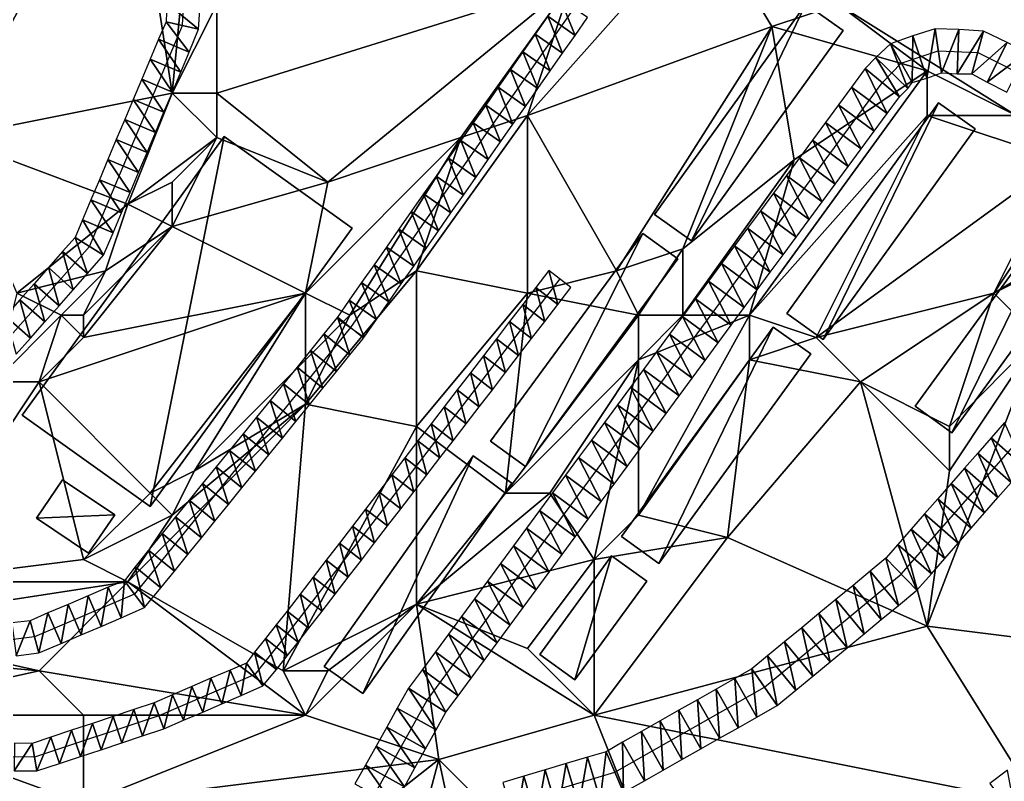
# Model space of a CAD drawing. Header units: metres. Extents: x -1103 to 901, y -902 to 905.
# Drawn here: x 618.3 to 706.9, y -54 to 14.6 of the extents above; entities that cross this region are included whole.
import ezdxf

# ---------------------------------------------------------------- set-up
doc = ezdxf.new("R2010")
doc.units = ezdxf.units.M
for name, color, linetype in [('OSM_BUILDING_FOOTPRINTS', 7, 'CONTINUOUS'), ('OSM_BUILDING_ROOFS', 1, 'CONTINUOUS'), ('OSM_BUILDING_WALLS', 8, 'CONTINUOUS'), ('OSM_PATH_AXES', 30, 'CONTINUOUS'), ('OSM_PATH_SURFACE', 30, 'CONTINUOUS'), ('OSM_ROAD_AXES', 2, 'CONTINUOUS'), ('OSM_ROAD_SURFACE', 9, 'CONTINUOUS'), ('OSM_TERRAIN', 3, 'CONTINUOUS'), ('OSM_WATER_SURFACE', 5, 'CONTINUOUS')]:
    doc.layers.add(name, color=color, linetype=linetype)

msp = doc.modelspace()

# ---------------------------------------------------------------- linework, layer by layer
at = {"layer": 'OSM_BUILDING_FOOTPRINTS'}
for points in [[(675.426, -2.924, 4.463), (689.067, 16.009, 4.463), (692.416, 13.631, 4.463), (678.776, -5.302, 4.463), (675.426, -2.924, 4.463)], [(687.353, -11.838, 3.961), (701.027, 7.14, 3.961), (704.31, 4.795, 3.961), (690.636, -14.171, 3.961), (687.353, -11.838, 3.961)], [(648.201, -4.14, 5.916), (630.017, -29.222, 5.916), (618.489, -20.982, 5.916), (636.661, 4.11, 5.916), (648.201, -4.14, 5.916)], [(698.904, -20.187, 3.474), (712.7, -1.254, 3.474), (716.016, -3.643, 3.474), (702.22, -22.576, 3.474), (698.904, -20.187, 3.474)], [(660.658, -23.328, 4.16), (674.376, -4.638, 4.16), (677.527, -6.916, 4.16), (663.82, -25.617, 4.16), (660.658, -23.328, 4.16)], [(672.453, -31.92, 3.334), (686.137, -13.054, 3.334), (689.509, -15.465, 3.334), (675.835, -34.342, 3.334), (672.453, -31.92, 3.334)], [(645.691, -43.61, 4.327), (659.111, -24.666, 4.327), (662.593, -27.11, 4.327), (649.173, -46.043, 4.327), (645.691, -43.61, 4.327)], [(622.125, -26.811, 5.786), (626.812, -29.962, 5.786), (624.468, -33.402, 5.786), (619.782, -30.25, 5.786), (622.125, -26.811, 5.786)], [(665.102, -42.548, 3.664), (671.568, -33.668, 3.664), (674.741, -35.946, 3.664), (668.274, -44.826, 3.664), (665.102, -42.548, 3.664)]]:
    msp.add_polyline3d(points, close=True, dxfattribs=at)
at = {"layer": 'OSM_BUILDING_ROOFS'}
for points in [[(689.067, 16.009, 14.463), (675.426, -2.924, 14.463), (678.776, -5.302, 14.463)], [(689.067, 16.009, 14.463), (678.776, -5.302, 14.463), (692.416, 13.631, 14.463)], [(701.027, 7.14, 13.961), (687.353, -11.838, 13.961), (690.636, -14.171, 13.961)], [(701.027, 7.14, 13.961), (690.636, -14.171, 13.961), (704.31, 4.795, 13.961)], [(630.017, -29.222, 15.916), (636.661, 4.11, 15.916), (618.489, -20.982, 15.916)], [(630.017, -29.222, 15.916), (648.201, -4.14, 15.916), (636.661, 4.11, 15.916)], [(712.7, -1.254, 13.474), (698.904, -20.187, 13.474), (702.22, -22.576, 13.474)], [(712.7, -1.254, 13.474), (702.22, -22.576, 13.474), (716.016, -3.643, 13.474)], [(674.376, -4.638, 14.16), (660.658, -23.328, 14.16), (663.82, -25.617, 14.16)], [(674.376, -4.638, 14.16), (663.82, -25.617, 14.16), (677.527, -6.916, 14.16)], [(686.137, -13.054, 13.334), (672.453, -31.92, 13.334), (675.835, -34.342, 13.334)], [(686.137, -13.054, 13.334), (675.835, -34.342, 13.334), (689.509, -15.465, 13.334)], [(659.111, -24.666, 14.327), (645.691, -43.61, 14.327), (649.173, -46.043, 14.327)], [(659.111, -24.666, 14.327), (649.173, -46.043, 14.327), (662.593, -27.11, 14.327)], [(626.812, -29.962, 15.786), (622.125, -26.811, 15.786), (619.782, -30.25, 15.786)], [(626.812, -29.962, 15.786), (619.782, -30.25, 15.786), (624.468, -33.402, 15.786)], [(671.568, -33.668, 13.664), (665.102, -42.548, 13.664), (668.274, -44.826, 13.664)], [(671.568, -33.668, 13.664), (668.274, -44.826, 13.664), (674.741, -35.946, 13.664)]]:
    msp.add_3dface(points, dxfattribs=at)
at = {"layer": 'OSM_BUILDING_WALLS'}
for points in [[(689.067, 16.009, 4.463), (675.426, -2.924, 4.463), (675.426, -2.924, 14.463)], [(689.067, 16.009, 4.463), (675.426, -2.924, 14.463), (689.067, 16.009, 14.463)], [(692.416, 13.631, 4.463), (689.067, 16.009, 4.463), (689.067, 16.009, 14.463)], [(692.416, 13.631, 4.463), (689.067, 16.009, 14.463), (692.416, 13.631, 14.463)], [(678.776, -5.302, 4.463), (692.416, 13.631, 4.463), (692.416, 13.631, 14.463)], [(678.776, -5.302, 4.463), (692.416, 13.631, 14.463), (678.776, -5.302, 14.463)], [(701.027, 7.14, 3.961), (687.353, -11.838, 3.961), (687.353, -11.838, 13.961)], [(701.027, 7.14, 3.961), (687.353, -11.838, 13.961), (701.027, 7.14, 13.961)], [(704.31, 4.795, 3.961), (701.027, 7.14, 3.961), (701.027, 7.14, 13.961)], [(704.31, 4.795, 3.961), (701.027, 7.14, 13.961), (704.31, 4.795, 13.961)], [(690.636, -14.171, 3.961), (704.31, 4.795, 3.961), (704.31, 4.795, 13.961)], [(690.636, -14.171, 3.961), (704.31, 4.795, 13.961), (690.636, -14.171, 13.961)], [(636.661, 4.11, 5.916), (618.489, -20.982, 5.916), (618.489, -20.982, 15.916)], [(636.661, 4.11, 5.916), (618.489, -20.982, 15.916), (636.661, 4.11, 15.916)], [(648.201, -4.14, 5.916), (636.661, 4.11, 5.916), (636.661, 4.11, 15.916)], [(648.201, -4.14, 5.916), (636.661, 4.11, 15.916), (648.201, -4.14, 15.916)], [(712.7, -1.254, 3.474), (698.904, -20.187, 3.474), (698.904, -20.187, 13.474)], [(712.7, -1.254, 3.474), (698.904, -20.187, 13.474), (712.7, -1.254, 13.474)], [(675.426, -2.924, 4.463), (678.776, -5.302, 4.463), (678.776, -5.302, 14.463)], [(675.426, -2.924, 4.463), (678.776, -5.302, 14.463), (675.426, -2.924, 14.463)], [(630.017, -29.222, 5.916), (648.201, -4.14, 5.916), (648.201, -4.14, 15.916)], [(630.017, -29.222, 5.916), (648.201, -4.14, 15.916), (630.017, -29.222, 15.916)], [(702.22, -22.576, 3.474), (716.016, -3.643, 3.474), (716.016, -3.643, 13.474)], [(702.22, -22.576, 3.474), (716.016, -3.643, 13.474), (702.22, -22.576, 13.474)], [(674.376, -4.638, 4.16), (660.658, -23.328, 4.16), (660.658, -23.328, 14.16)], [(674.376, -4.638, 4.16), (660.658, -23.328, 14.16), (674.376, -4.638, 14.16)], [(677.527, -6.916, 4.16), (674.376, -4.638, 4.16), (674.376, -4.638, 14.16)], [(677.527, -6.916, 4.16), (674.376, -4.638, 14.16), (677.527, -6.916, 14.16)], [(663.82, -25.617, 4.16), (677.527, -6.916, 4.16), (677.527, -6.916, 14.16)], [(663.82, -25.617, 4.16), (677.527, -6.916, 14.16), (663.82, -25.617, 14.16)], [(687.353, -11.838, 3.961), (690.636, -14.171, 3.961), (690.636, -14.171, 13.961)], [(687.353, -11.838, 3.961), (690.636, -14.171, 13.961), (687.353, -11.838, 13.961)], [(686.137, -13.054, 3.334), (672.453, -31.92, 3.334), (672.453, -31.92, 13.334)], [(686.137, -13.054, 3.334), (672.453, -31.92, 13.334), (686.137, -13.054, 13.334)], [(689.509, -15.465, 3.334), (686.137, -13.054, 3.334), (686.137, -13.054, 13.334)], [(689.509, -15.465, 3.334), (686.137, -13.054, 13.334), (689.509, -15.465, 13.334)], [(675.835, -34.342, 3.334), (689.509, -15.465, 3.334), (689.509, -15.465, 13.334)], [(675.835, -34.342, 3.334), (689.509, -15.465, 13.334), (675.835, -34.342, 13.334)], [(698.904, -20.187, 3.474), (702.22, -22.576, 3.474), (702.22, -22.576, 13.474)], [(698.904, -20.187, 3.474), (702.22, -22.576, 13.474), (698.904, -20.187, 13.474)], [(618.489, -20.982, 5.916), (630.017, -29.222, 5.916), (630.017, -29.222, 15.916)], [(618.489, -20.982, 5.916), (630.017, -29.222, 15.916), (618.489, -20.982, 15.916)], [(660.658, -23.328, 4.16), (663.82, -25.617, 4.16), (663.82, -25.617, 14.16)], [(660.658, -23.328, 4.16), (663.82, -25.617, 14.16), (660.658, -23.328, 14.16)], [(659.111, -24.666, 4.327), (645.691, -43.61, 4.327), (645.691, -43.61, 14.327)], [(659.111, -24.666, 4.327), (645.691, -43.61, 14.327), (659.111, -24.666, 14.327)], [(662.593, -27.11, 4.327), (659.111, -24.666, 4.327), (659.111, -24.666, 14.327)], [(662.593, -27.11, 4.327), (659.111, -24.666, 14.327), (662.593, -27.11, 14.327)], [(622.125, -26.811, 5.786), (619.782, -30.25, 5.786), (619.782, -30.25, 15.786)], [(622.125, -26.811, 5.786), (619.782, -30.25, 15.786), (622.125, -26.811, 15.786)], [(626.812, -29.962, 5.786), (622.125, -26.811, 5.786), (622.125, -26.811, 15.786)], [(626.812, -29.962, 5.786), (622.125, -26.811, 15.786), (626.812, -29.962, 15.786)], [(649.173, -46.043, 4.327), (662.593, -27.11, 4.327), (662.593, -27.11, 14.327)], [(649.173, -46.043, 4.327), (662.593, -27.11, 14.327), (649.173, -46.043, 14.327)], [(624.468, -33.402, 5.786), (626.812, -29.962, 5.786), (626.812, -29.962, 15.786)], [(624.468, -33.402, 5.786), (626.812, -29.962, 15.786), (624.468, -33.402, 15.786)], [(619.782, -30.25, 5.786), (624.468, -33.402, 5.786), (624.468, -33.402, 15.786)], [(619.782, -30.25, 5.786), (624.468, -33.402, 15.786), (619.782, -30.25, 15.786)], [(672.453, -31.92, 3.334), (675.835, -34.342, 3.334), (675.835, -34.342, 13.334)], [(672.453, -31.92, 3.334), (675.835, -34.342, 13.334), (672.453, -31.92, 13.334)], [(671.568, -33.668, 3.664), (665.102, -42.548, 3.664), (665.102, -42.548, 13.664)], [(671.568, -33.668, 3.664), (665.102, -42.548, 13.664), (671.568, -33.668, 13.664)], [(674.741, -35.946, 3.664), (671.568, -33.668, 3.664), (671.568, -33.668, 13.664)], [(674.741, -35.946, 3.664), (671.568, -33.668, 13.664), (674.741, -35.946, 13.664)], [(668.274, -44.826, 3.664), (674.741, -35.946, 3.664), (674.741, -35.946, 13.664)], [(668.274, -44.826, 3.664), (674.741, -35.946, 13.664), (668.274, -44.826, 13.664)], [(665.102, -42.548, 3.664), (668.274, -44.826, 3.664), (668.274, -44.826, 13.664)], [(665.102, -42.548, 3.664), (668.274, -44.826, 13.664), (665.102, -42.548, 13.664)], [(645.691, -43.61, 4.327), (649.173, -46.043, 4.327), (649.173, -46.043, 14.327)], [(645.691, -43.61, 4.327), (649.173, -46.043, 14.327), (645.691, -43.61, 14.327)]]:
    msp.add_3dface(points, dxfattribs=at)
at = {"layer": 'OSM_PATH_AXES'}
msp.add_polyline3d([(666.915, -8.73, 6.485), (643.326, -39.407, 6.932), (639.424, -44.339, 6.89), (630.802, -48.066, 6.636), (619.594, -51.793, 6.367), (608.606, -51.671, 6.203), (600.172, -49.879, 6.15), (591.064, -45.655, 6.729), (577.988, -38.466, 7.539)], dxfattribs=at)
at = {"layer": 'OSM_PATH_SURFACE'}
for points in [[(665.924, -7.968, 6.678), (664.745, -9.502, 6.641), (666.726, -11.026, 6.552)], [(665.924, -7.968, 6.678), (666.726, -11.026, 6.552), (667.906, -9.492, 6.493)], [(664.745, -9.502, 6.641), (663.565, -11.035, 6.647), (665.547, -12.559, 6.576)], [(664.745, -9.502, 6.641), (665.547, -12.559, 6.576), (666.726, -11.026, 6.552)], [(663.565, -11.035, 6.647), (662.386, -12.569, 6.643), (664.368, -14.093, 6.599)], [(663.565, -11.035, 6.647), (664.368, -14.093, 6.599), (665.547, -12.559, 6.576)], [(662.386, -12.569, 6.643), (661.206, -14.103, 6.64), (663.188, -15.627, 6.618)], [(662.386, -12.569, 6.643), (663.188, -15.627, 6.618), (664.368, -14.093, 6.599)], [(661.206, -14.103, 6.64), (660.027, -15.637, 6.637), (662.009, -17.161, 6.615)], [(661.206, -14.103, 6.64), (662.009, -17.161, 6.615), (663.188, -15.627, 6.618)], [(660.027, -15.637, 6.637), (658.847, -17.171, 6.634), (660.829, -18.695, 6.611)], [(660.027, -15.637, 6.637), (660.829, -18.695, 6.611), (662.009, -17.161, 6.615)], [(658.847, -17.171, 6.634), (657.668, -18.705, 6.631), (659.65, -20.229, 6.608)], [(658.847, -17.171, 6.634), (659.65, -20.229, 6.608), (660.829, -18.695, 6.611)], [(657.668, -18.705, 6.631), (656.488, -20.239, 6.627), (658.47, -21.763, 6.605)], [(657.668, -18.705, 6.631), (658.47, -21.763, 6.605), (659.65, -20.229, 6.608)], [(656.488, -20.239, 6.627), (655.309, -21.773, 6.624), (657.291, -23.296, 6.602)], [(656.488, -20.239, 6.627), (657.291, -23.296, 6.602), (658.47, -21.763, 6.605)], [(655.309, -21.773, 6.624), (654.13, -23.306, 6.628), (656.111, -24.83, 6.606)], [(655.309, -21.773, 6.624), (656.111, -24.83, 6.606), (657.291, -23.296, 6.602)], [(654.13, -23.306, 6.628), (652.95, -24.84, 6.662), (654.932, -26.364, 6.618)], [(654.13, -23.306, 6.628), (654.932, -26.364, 6.618), (656.111, -24.83, 6.606)], [(652.95, -24.84, 6.662), (651.771, -26.374, 6.699), (653.753, -27.898, 6.635)], [(652.95, -24.84, 6.662), (653.753, -27.898, 6.635), (654.932, -26.364, 6.618)], [(651.771, -26.374, 6.699), (650.591, -27.908, 6.744), (652.573, -29.432, 6.672)], [(651.771, -26.374, 6.699), (652.573, -29.432, 6.672), (653.753, -27.898, 6.635)], [(650.591, -27.908, 6.744), (649.412, -29.442, 6.796), (651.394, -30.966, 6.708)], [(650.591, -27.908, 6.744), (651.394, -30.966, 6.708), (652.573, -29.432, 6.672)], [(649.412, -29.442, 6.796), (648.232, -30.976, 6.847), (650.214, -32.5, 6.745)], [(649.412, -29.442, 6.796), (650.214, -32.5, 6.745), (651.394, -30.966, 6.708)], [(648.232, -30.976, 6.847), (647.053, -32.51, 6.899), (649.035, -34.034, 6.782)], [(648.232, -30.976, 6.847), (649.035, -34.034, 6.782), (650.214, -32.5, 6.745)], [(647.053, -32.51, 6.899), (645.873, -34.044, 6.951), (647.855, -35.567, 6.819)], [(647.053, -32.51, 6.899), (647.855, -35.567, 6.819), (649.035, -34.034, 6.782)], [(645.873, -34.044, 6.951), (644.694, -35.577, 7.002), (646.676, -37.101, 6.855)], [(645.873, -34.044, 6.951), (646.676, -37.101, 6.855), (647.855, -35.567, 6.819)], [(644.694, -35.577, 7.002), (643.515, -37.111, 7.054), (645.496, -38.635, 6.892)], [(644.694, -35.577, 7.002), (645.496, -38.635, 6.892), (646.676, -37.101, 6.855)], [(643.515, -37.111, 7.054), (642.34, -38.639, 7.099), (644.312, -40.175, 6.929)], [(643.515, -37.111, 7.054), (644.312, -40.175, 6.929), (645.496, -38.635, 6.892)], [(642.34, -38.639, 7.099), (641.37, -39.865, 7.09), (643.331, -41.416, 6.963)], [(642.34, -38.639, 7.099), (643.331, -41.416, 6.963), (644.312, -40.175, 6.929)], [(641.37, -39.865, 7.09), (640.395, -41.098, 7.081), (642.355, -42.649, 7.006)], [(641.37, -39.865, 7.09), (642.355, -42.649, 7.006), (643.331, -41.416, 6.963)], [(640.395, -41.098, 7.081), (639.419, -42.331, 7.072), (641.38, -43.882, 7.004)], [(640.395, -41.098, 7.081), (641.38, -43.882, 7.004), (642.355, -42.649, 7.006)], [(639.419, -42.331, 7.072), (638.685, -43.331, 7.022), (640.163, -45.348, 6.922)], [(639.419, -42.331, 7.072), (640.163, -45.348, 6.922), (641.38, -43.882, 7.004)], [(638.685, -43.331, 7.022), (637.204, -43.937, 6.997), (638.196, -46.232, 6.9)], [(638.685, -43.331, 7.022), (638.196, -46.232, 6.9), (640.163, -45.348, 6.922)], [(637.204, -43.937, 6.997), (635.479, -44.683, 6.978), (636.471, -46.977, 6.864)], [(637.204, -43.937, 6.997), (636.471, -46.977, 6.864), (638.196, -46.232, 6.9)], [(635.479, -44.683, 6.978), (633.755, -45.428, 6.96), (634.747, -47.723, 6.772)], [(635.479, -44.683, 6.978), (634.747, -47.723, 6.772), (636.471, -46.977, 6.864)], [(633.755, -45.428, 6.96), (632.03, -46.173, 6.929), (633.022, -48.468, 6.71)], [(633.755, -45.428, 6.96), (633.022, -48.468, 6.71), (634.747, -47.723, 6.772)], [(630.358, -46.898, 6.839), (628.54, -47.501, 6.761), (629.328, -49.873, 6.624)], [(630.358, -46.898, 6.839), (629.328, -49.873, 6.624), (631.246, -49.234, 6.664)], [(632.03, -46.173, 6.929), (630.358, -46.898, 6.839), (631.246, -49.234, 6.664)], [(632.03, -46.173, 6.929), (631.246, -49.234, 6.664), (633.022, -48.468, 6.71)], [(628.54, -47.501, 6.761), (626.671, -48.122, 6.69), (627.46, -50.495, 6.585)], [(628.54, -47.501, 6.761), (627.46, -50.495, 6.585), (629.328, -49.873, 6.624)], [(624.803, -48.743, 6.651), (622.935, -49.364, 6.603), (623.724, -51.737, 6.505)], [(624.803, -48.743, 6.651), (623.724, -51.737, 6.505), (625.592, -51.116, 6.547)], [(626.671, -48.122, 6.69), (624.803, -48.743, 6.651), (625.592, -51.116, 6.547)], [(626.671, -48.122, 6.69), (625.592, -51.116, 6.547), (627.46, -50.495, 6.585)], [(622.935, -49.364, 6.603), (621.067, -49.986, 6.55), (621.856, -52.358, 6.452)], [(622.935, -49.364, 6.603), (621.856, -52.358, 6.452), (623.724, -51.737, 6.505)], [(619.393, -50.559, 6.501), (617.776, -50.523, 6.48), (617.748, -53.022, 6.365)], [(621.067, -49.986, 6.55), (619.393, -50.559, 6.501), (619.794, -53.027, 6.393)], [(621.067, -49.986, 6.55), (619.794, -53.027, 6.393), (621.856, -52.358, 6.452)], [(619.393, -50.559, 6.501), (617.748, -53.022, 6.365), (619.794, -53.027, 6.393)]]:
    msp.add_3dface(points, dxfattribs=at)
at = {"layer": 'OSM_ROAD_AXES'}
for points in [[(605.522, -30.471, 8.562), (609.115, -23.216, 8.886), (624.535, -5.799, 9.009), (632.914, 14.096, 9.605), (634.252, 40.97, 10.38), (634.849, 54.517, 10.767), (636.397, 65.123, 11.044), (640.177, 70.055, 11.152), (645.151, 72.554, 11.128), (652.635, 72.709, 10.971), (662.495, 70.939, 10.773), (676.312, 67.997, 10.116), (689.101, 63.021, 9.231), (690.283, 54.373, 8.711), (688.283, 44.431, 8.338), (648.046, -13.109, 7.387)], [(648.046, -13.109, 7.387), (628.602, -37.096, 7.243), (619.594, -40.944, 7.134), (612.188, -41.895, 7.118), (601.797, -41.43, 7.248), (592.169, -38.356, 7.804), (579.988, -26.456, 8.952), (547.004, 9.331, 7.13), (520.619, 35.242, 7.515), (508.549, 46.213, 8.047), (487.635, 65.213, 9.648)], [(644.884, -79.673, 5.839), (644.74, -77.129, 5.843), (645.923, -67.862, 5.908), (648.3, -58.583, 6.01), (654.965, -46.651, 6.379), (695.953, 8.942, 6.707), (697.667, 10.701, 6.805), (700.994, 11.806, 6.911), (704.553, 11.663, 6.888), (709.815, 9.008, 6.758), (725.82, -1.686, 6.174), (749.818, -17.733, 5.126)], [(648.3, -58.583, 6.01), (658.525, -57.113, 6.144), (671.867, -53.132, 5.578), (685.352, -45.479, 5.008), (697.666, -35.316, 4.488), (709.671, -21.614, 5.159), (725.82, -1.686, 6.174)]]:
    msp.add_polyline3d(points, dxfattribs=at)
at = {"layer": 'OSM_ROAD_SURFACE'}
for points in [[(634.376, 13.76, 9.618), (631.511, 16.091, 9.834), (631.452, 14.433, 9.783)], [(634.376, 13.76, 9.618), (634.508, 15.941, 9.675), (631.511, 16.091, 9.834)], [(666.935, 16.52, 7.808), (665.817, 14.922, 7.795), (668.276, 13.203, 7.702)], [(666.935, 16.52, 7.808), (668.276, 13.203, 7.702), (669.394, 14.801, 7.687)], [(633.535, 11.706, 9.578), (631.452, 14.433, 9.783), (630.77, 12.87, 9.772)], [(633.535, 11.706, 9.578), (634.376, 13.76, 9.618), (631.452, 14.433, 9.783)], [(665.817, 14.922, 7.795), (664.7, 13.324, 7.783), (667.158, 11.605, 7.718)], [(665.817, 14.922, 7.795), (667.158, 11.605, 7.718), (668.276, 13.203, 7.702)], [(664.7, 13.324, 7.783), (663.582, 11.726, 7.771), (666.041, 10.006, 7.733)], [(664.7, 13.324, 7.783), (666.041, 10.006, 7.733), (667.158, 11.605, 7.718)], [(699.961, 9.356, 6.754), (700.717, 13.787, 7.041), (698.699, 13.151, 7.026)], [(699.961, 9.356, 6.754), (701.271, 9.826, 6.87), (700.717, 13.787, 7.041)], [(701.271, 9.826, 6.87), (702.854, 13.733, 7.029), (700.717, 13.787, 7.041)], [(701.271, 9.826, 6.87), (702.693, 9.736, 6.871), (702.854, 13.733, 7.029)], [(702.693, 9.736, 6.871), (705.076, 13.593, 7.013), (702.854, 13.733, 7.029)], [(702.693, 9.736, 6.871), (704.031, 9.732, 6.864), (705.076, 13.593, 7.013)], [(704.031, 9.732, 6.864), (707.208, 12.564, 6.961), (705.076, 13.593, 7.013)], [(632.773, 9.897, 9.543), (630.77, 12.87, 9.772), (630.008, 11.061, 9.733)], [(632.773, 9.897, 9.543), (633.535, 11.706, 9.578), (630.77, 12.87, 9.772)], [(698.242, 8.426, 6.776), (696.679, 12.439, 6.986), (695.378, 11.217, 6.836)], [(698.655, 8.962, 6.802), (698.699, 13.151, 7.026), (696.679, 12.439, 6.986)], [(698.242, 8.426, 6.776), (698.655, 8.962, 6.802), (696.679, 12.439, 6.986)], [(698.655, 8.962, 6.802), (699.961, 9.356, 6.754), (698.699, 13.151, 7.026)], [(704.031, 9.732, 6.864), (705.406, 8.992, 6.828), (707.208, 12.564, 6.961)], [(705.406, 8.992, 6.828), (708.962, 11.679, 6.918), (707.208, 12.564, 6.961)], [(663.582, 11.726, 7.771), (662.464, 10.127, 7.759), (664.923, 8.408, 7.749)], [(663.582, 11.726, 7.771), (664.923, 8.408, 7.749), (666.041, 10.006, 7.733)], [(705.406, 8.992, 6.828), (707.16, 8.107, 6.785), (708.962, 11.679, 6.918)], [(632.011, 8.088, 9.508), (630.008, 11.061, 9.733), (629.246, 9.253, 9.695)], [(632.011, 8.088, 9.508), (632.773, 9.897, 9.543), (630.008, 11.061, 9.733)], [(697.499, 7.672, 6.736), (695.378, 11.217, 6.836), (694.408, 10.212, 6.781)], [(697.499, 7.672, 6.736), (698.242, 8.426, 6.776), (695.378, 11.217, 6.836)], [(662.464, 10.127, 7.759), (661.347, 8.529, 7.747), (663.805, 6.81, 7.743)], [(662.464, 10.127, 7.759), (663.805, 6.81, 7.743), (664.923, 8.408, 7.749)], [(696.392, 6.167, 6.664), (694.408, 10.212, 6.781), (693.172, 8.541, 6.696)], [(696.392, 6.167, 6.664), (697.499, 7.672, 6.736), (694.408, 10.212, 6.781)], [(631.25, 6.28, 9.452), (629.246, 9.253, 9.695), (628.485, 7.444, 9.656)], [(631.25, 6.28, 9.452), (632.011, 8.088, 9.508), (629.246, 9.253, 9.695)], [(661.347, 8.529, 7.747), (660.229, 6.931, 7.735), (662.688, 5.211, 7.727)], [(661.347, 8.529, 7.747), (662.688, 5.211, 7.727), (663.805, 6.81, 7.743)], [(695.221, 4.579, 6.588), (693.172, 8.541, 6.696), (692.001, 6.952, 6.615)], [(695.221, 4.579, 6.588), (696.392, 6.167, 6.664), (693.172, 8.541, 6.696)], [(630.488, 4.471, 9.394), (628.485, 7.444, 9.656), (627.723, 5.635, 9.6)], [(630.488, 4.471, 9.394), (631.25, 6.28, 9.452), (628.485, 7.444, 9.656)], [(660.229, 6.931, 7.735), (659.111, 5.332, 7.723), (661.57, 3.613, 7.703)], [(660.229, 6.931, 7.735), (661.57, 3.613, 7.703), (662.688, 5.211, 7.727)], [(694.05, 2.99, 6.512), (692.001, 6.952, 6.615), (690.83, 5.364, 6.534)], [(694.05, 2.99, 6.512), (695.221, 4.579, 6.588), (692.001, 6.952, 6.615)], [(629.726, 2.662, 9.335), (627.723, 5.635, 9.6), (626.961, 3.827, 9.542)], [(629.726, 2.662, 9.335), (630.488, 4.471, 9.394), (627.723, 5.635, 9.6)], [(659.111, 5.332, 7.723), (657.994, 3.734, 7.708), (660.452, 2.015, 7.679)], [(659.111, 5.332, 7.723), (660.452, 2.015, 7.679), (661.57, 3.613, 7.703)], [(692.879, 1.402, 6.435), (690.83, 5.364, 6.534), (689.659, 3.776, 6.453)], [(692.879, 1.402, 6.435), (694.05, 2.99, 6.512), (690.83, 5.364, 6.534)], [(628.964, 0.854, 9.277), (626.961, 3.827, 9.542), (626.2, 2.018, 9.483)], [(628.964, 0.854, 9.277), (629.726, 2.662, 9.335), (626.961, 3.827, 9.542)], [(657.994, 3.734, 7.708), (656.876, 2.136, 7.679), (659.335, 0.416, 7.654)], [(657.994, 3.734, 7.708), (659.335, 0.416, 7.654), (660.452, 2.015, 7.679)], [(691.708, -0.187, 6.359), (689.659, 3.776, 6.453), (688.488, 2.187, 6.373)], [(691.708, -0.187, 6.359), (692.879, 1.402, 6.435), (689.659, 3.776, 6.453)], [(628.203, -0.955, 9.219), (626.2, 2.018, 9.483), (625.438, 0.21, 9.425)], [(628.203, -0.955, 9.219), (628.964, 0.854, 9.277), (626.2, 2.018, 9.483)], [(656.876, 2.136, 7.679), (655.758, 0.537, 7.661), (658.217, -1.182, 7.63)], [(656.876, 2.136, 7.679), (658.217, -1.182, 7.63), (659.335, 0.416, 7.654)], [(690.537, -1.775, 6.283), (688.488, 2.187, 6.373), (687.317, 0.599, 6.302)], [(690.537, -1.775, 6.283), (691.708, -0.187, 6.359), (688.488, 2.187, 6.373)], [(627.441, -2.764, 9.144), (625.438, 0.21, 9.425), (624.676, -1.599, 9.352)], [(627.441, -2.764, 9.144), (628.203, -0.955, 9.219), (625.438, 0.21, 9.425)], [(655.758, 0.537, 7.661), (654.641, -1.061, 7.649), (657.099, -2.78, 7.606)], [(655.758, 0.537, 7.661), (657.099, -2.78, 7.606), (658.217, -1.182, 7.63)], [(689.366, -3.363, 6.207), (687.317, 0.599, 6.302), (686.146, -0.99, 6.237)], [(689.366, -3.363, 6.207), (690.537, -1.775, 6.283), (687.317, 0.599, 6.302)], [(626.679, -4.572, 9.053), (624.676, -1.599, 9.352), (623.914, -3.408, 9.255)], [(626.679, -4.572, 9.053), (627.441, -2.764, 9.144), (624.676, -1.599, 9.352)], [(654.641, -1.061, 7.649), (653.523, -2.659, 7.637), (655.982, -4.379, 7.582)], [(654.641, -1.061, 7.649), (655.982, -4.379, 7.582), (657.099, -2.78, 7.606)], [(688.194, -4.952, 6.131), (686.146, -0.99, 6.237), (684.975, -2.578, 6.173)], [(688.194, -4.952, 6.131), (689.366, -3.363, 6.207), (686.146, -0.99, 6.237)], [(653.523, -2.659, 7.637), (652.405, -4.258, 7.624), (654.864, -5.977, 7.558)], [(653.523, -2.659, 7.637), (654.864, -5.977, 7.558), (655.982, -4.379, 7.582)], [(687.023, -6.54, 6.055), (684.975, -2.578, 6.173), (683.804, -4.166, 6.109)], [(687.023, -6.54, 6.055), (688.194, -4.952, 6.131), (684.975, -2.578, 6.173)], [(625.805, -6.596, 8.952), (623.914, -3.408, 9.255), (623.265, -5.001, 9.17)], [(625.805, -6.596, 8.952), (626.679, -4.572, 9.053), (623.914, -3.408, 9.255)], [(652.405, -4.258, 7.624), (651.288, -5.856, 7.612), (653.746, -7.575, 7.53)], [(652.405, -4.258, 7.624), (653.746, -7.575, 7.53), (654.864, -5.977, 7.558)], [(685.852, -8.128, 5.978), (683.804, -4.166, 6.109), (682.633, -5.755, 6.045)], [(685.852, -8.128, 5.978), (687.023, -6.54, 6.055), (683.804, -4.166, 6.109)], [(624.373, -8.244, 8.9), (623.265, -5.001, 9.17), (622.127, -6.256, 9.13)], [(624.373, -8.244, 8.9), (625.805, -6.596, 8.952), (623.265, -5.001, 9.17)], [(651.288, -5.856, 7.612), (650.17, -7.454, 7.6), (652.629, -9.173, 7.506)], [(651.288, -5.856, 7.612), (652.629, -9.173, 7.506), (653.746, -7.575, 7.53)], [(684.681, -9.717, 5.902), (682.633, -5.755, 6.045), (681.462, -7.343, 5.98)], [(684.681, -9.717, 5.902), (685.852, -8.128, 5.978), (682.633, -5.755, 6.045)], [(623.088, -9.696, 8.909), (622.127, -6.256, 9.13), (620.842, -7.707, 9.084)], [(623.088, -9.696, 8.909), (624.373, -8.244, 8.9), (622.127, -6.256, 9.13)], [(621.803, -11.147, 8.928), (620.842, -7.707, 9.084), (619.557, -9.159, 9.038)], [(621.803, -11.147, 8.928), (623.088, -9.696, 8.909), (620.842, -7.707, 9.084)], [(650.17, -7.454, 7.6), (649.052, -9.053, 7.588), (651.511, -10.772, 7.494)], [(650.17, -7.454, 7.6), (651.511, -10.772, 7.494), (652.629, -9.173, 7.506)], [(683.51, -11.305, 5.837), (681.462, -7.343, 5.98), (680.291, -8.931, 5.916)], [(683.51, -11.305, 5.837), (684.681, -9.717, 5.902), (681.462, -7.343, 5.98)], [(620.518, -12.599, 8.943), (619.557, -9.159, 9.038), (618.272, -10.61, 9.03)], [(620.518, -12.599, 8.943), (621.803, -11.147, 8.928), (619.557, -9.159, 9.038)], [(649.052, -9.053, 7.588), (647.935, -10.651, 7.576), (650.393, -12.37, 7.48)], [(649.052, -9.053, 7.588), (650.393, -12.37, 7.48), (651.511, -10.772, 7.494)], [(682.339, -12.894, 5.807), (680.291, -8.931, 5.916), (679.12, -10.52, 5.852)], [(682.339, -12.894, 5.807), (683.51, -11.305, 5.837), (680.291, -8.931, 5.916)], [(619.233, -14.05, 8.956), (618.272, -10.61, 9.03), (616.987, -12.062, 9.035)], [(619.233, -14.05, 8.956), (620.518, -12.599, 8.943), (618.272, -10.61, 9.03)], [(681.168, -14.482, 5.775), (679.12, -10.52, 5.852), (677.948, -12.108, 5.793)], [(681.168, -14.482, 5.775), (682.339, -12.894, 5.807), (679.12, -10.52, 5.852)], [(647.935, -10.651, 7.576), (646.817, -12.249, 7.542), (649.276, -13.968, 7.449)], [(647.935, -10.651, 7.576), (649.276, -13.968, 7.449), (650.393, -12.37, 7.48)], [(617.948, -15.502, 8.968), (619.233, -14.05, 8.956), (616.987, -12.062, 9.035)], [(646.881, -12.164, 7.545), (645.666, -13.663, 7.504), (647.996, -15.553, 7.43)], [(646.881, -12.164, 7.545), (647.996, -15.553, 7.43), (649.212, -14.053, 7.448)], [(679.997, -16.07, 5.744), (677.948, -12.108, 5.793), (676.777, -13.697, 5.804)], [(679.997, -16.07, 5.744), (681.168, -14.482, 5.775), (677.948, -12.108, 5.793)], [(645.666, -13.663, 7.504), (644.451, -15.163, 7.463), (646.781, -17.052, 7.412)], [(645.666, -13.663, 7.504), (646.781, -17.052, 7.412), (647.996, -15.553, 7.43)], [(678.826, -17.659, 5.712), (676.777, -13.697, 5.804), (675.606, -15.285, 5.816)], [(678.826, -17.659, 5.712), (679.997, -16.07, 5.744), (676.777, -13.697, 5.804)], [(644.451, -15.163, 7.463), (643.235, -16.662, 7.445), (645.566, -18.551, 7.395)], [(644.451, -15.163, 7.463), (645.566, -18.551, 7.395), (646.781, -17.052, 7.412)], [(677.655, -19.247, 5.68), (675.606, -15.285, 5.816), (674.435, -16.873, 5.787)], [(677.655, -19.247, 5.68), (678.826, -17.659, 5.712), (675.606, -15.285, 5.816)], [(643.235, -16.662, 7.445), (642.02, -18.161, 7.464), (644.351, -20.05, 7.377)], [(643.235, -16.662, 7.445), (644.351, -20.05, 7.377), (645.566, -18.551, 7.395)], [(676.484, -20.835, 5.649), (674.435, -16.873, 5.787), (673.264, -18.462, 5.812)], [(676.484, -20.835, 5.649), (677.655, -19.247, 5.68), (674.435, -16.873, 5.787)], [(642.02, -18.161, 7.464), (640.805, -19.66, 7.496), (643.135, -21.549, 7.387)], [(642.02, -18.161, 7.464), (643.135, -21.549, 7.387), (644.351, -20.05, 7.377)], [(675.313, -22.424, 5.617), (673.264, -18.462, 5.812), (672.093, -20.05, 5.82)], [(675.313, -22.424, 5.617), (676.484, -20.835, 5.649), (673.264, -18.462, 5.812)], [(640.805, -19.66, 7.496), (639.59, -21.159, 7.527), (641.92, -23.048, 7.377)], [(640.805, -19.66, 7.496), (641.92, -23.048, 7.377), (643.135, -21.549, 7.387)], [(674.141, -24.012, 5.585), (672.093, -20.05, 5.82), (670.922, -21.638, 5.828)], [(674.141, -24.012, 5.585), (675.313, -22.424, 5.617), (672.093, -20.05, 5.82)], [(639.59, -21.159, 7.527), (638.374, -22.658, 7.559), (640.705, -24.548, 7.367)], [(639.59, -21.159, 7.527), (640.705, -24.548, 7.367), (641.92, -23.048, 7.377)], [(672.97, -25.6, 5.659), (670.922, -21.638, 5.828), (669.751, -23.227, 5.836)], [(672.97, -25.6, 5.659), (674.141, -24.012, 5.585), (670.922, -21.638, 5.828)], [(708.774, -25.672, 5.001), (706.966, -21.666, 5.209), (705.765, -23.036, 5.122)], [(638.374, -22.658, 7.559), (637.159, -24.158, 7.586), (639.49, -26.047, 7.356)], [(638.374, -22.658, 7.559), (639.49, -26.047, 7.356), (640.705, -24.548, 7.367)], [(707.574, -27.043, 4.933), (705.765, -23.036, 5.122), (704.565, -24.407, 5.035)], [(707.574, -27.043, 4.933), (708.774, -25.672, 5.001), (705.765, -23.036, 5.122)], [(671.799, -27.189, 5.747), (669.751, -23.227, 5.836), (668.58, -24.815, 5.844)], [(671.799, -27.189, 5.747), (672.97, -25.6, 5.659), (669.751, -23.227, 5.836)], [(637.159, -24.158, 7.586), (635.944, -25.657, 7.55), (638.274, -27.546, 7.346)], [(637.159, -24.158, 7.586), (638.274, -27.546, 7.346), (639.49, -26.047, 7.356)], [(670.628, -28.777, 5.783), (668.58, -24.815, 5.844), (667.409, -26.404, 5.852)], [(670.628, -28.777, 5.783), (671.799, -27.189, 5.747), (668.58, -24.815, 5.844)], [(706.373, -28.413, 4.864), (704.565, -24.407, 5.035), (703.364, -25.777, 4.948)], [(706.373, -28.413, 4.864), (707.574, -27.043, 4.933), (704.565, -24.407, 5.035)], [(635.944, -25.657, 7.55), (634.729, -27.156, 7.513), (637.059, -29.045, 7.336)], [(635.944, -25.657, 7.55), (637.059, -29.045, 7.336), (638.274, -27.546, 7.346)], [(669.457, -30.366, 5.791), (667.409, -26.404, 5.852), (666.238, -27.992, 5.86)], [(669.457, -30.366, 5.791), (670.628, -28.777, 5.783), (667.409, -26.404, 5.852)], [(705.173, -29.783, 4.795), (703.364, -25.777, 4.948), (702.164, -27.147, 4.861)], [(705.173, -29.783, 4.795), (706.373, -28.413, 4.864), (703.364, -25.777, 4.948)], [(634.729, -27.156, 7.513), (633.513, -28.655, 7.477), (635.844, -30.544, 7.325)], [(634.729, -27.156, 7.513), (635.844, -30.544, 7.325), (637.059, -29.045, 7.336)], [(703.972, -31.153, 4.727), (702.164, -27.147, 4.861), (700.964, -28.517, 4.799)], [(703.972, -31.153, 4.727), (705.173, -29.783, 4.795), (702.164, -27.147, 4.861)], [(668.286, -31.954, 5.811), (666.238, -27.992, 5.86), (665.067, -29.58, 5.932)], [(668.286, -31.954, 5.811), (669.457, -30.366, 5.791), (666.238, -27.992, 5.86)], [(633.513, -28.655, 7.477), (632.298, -30.154, 7.453), (634.629, -32.043, 7.315)], [(633.513, -28.655, 7.477), (634.629, -32.043, 7.315), (635.844, -30.544, 7.325)], [(702.772, -32.523, 4.655), (700.964, -28.517, 4.799), (699.763, -29.887, 4.748)], [(702.772, -32.523, 4.655), (703.972, -31.153, 4.727), (700.964, -28.517, 4.799)], [(667.115, -33.542, 5.89), (665.067, -29.58, 5.932), (663.895, -31.169, 6.012)], [(667.115, -33.542, 5.89), (668.286, -31.954, 5.811), (665.067, -29.58, 5.932)], [(701.571, -33.894, 4.569), (699.763, -29.887, 4.748), (698.563, -31.258, 4.697)], [(701.571, -33.894, 4.569), (702.772, -32.523, 4.655), (699.763, -29.887, 4.748)], [(632.298, -30.154, 7.453), (631.083, -31.653, 7.43), (633.413, -33.543, 7.305)], [(632.298, -30.154, 7.453), (633.413, -33.543, 7.305), (634.629, -32.043, 7.315)], [(631.083, -31.653, 7.43), (629.868, -33.153, 7.409), (632.198, -35.042, 7.295)], [(631.083, -31.653, 7.43), (632.198, -35.042, 7.295), (633.413, -33.543, 7.305)], [(665.944, -35.131, 5.966), (663.895, -31.169, 6.012), (662.724, -32.757, 6.092)], [(665.944, -35.131, 5.966), (667.115, -33.542, 5.89), (663.895, -31.169, 6.012)], [(700.371, -35.264, 4.493), (698.563, -31.258, 4.697), (697.362, -32.628, 4.658)], [(700.371, -35.264, 4.493), (701.571, -33.894, 4.569), (698.563, -31.258, 4.697)], [(664.773, -36.719, 5.994), (662.724, -32.757, 6.092), (661.553, -34.345, 6.172)], [(664.773, -36.719, 5.994), (665.944, -35.131, 5.966), (662.724, -32.757, 6.092)], [(699.054, -36.756, 4.439), (697.362, -32.628, 4.658), (696.278, -33.876, 4.638)], [(699.054, -36.756, 4.439), (700.371, -35.264, 4.493), (697.362, -32.628, 4.658)], [(629.868, -33.153, 7.409), (628.652, -34.652, 7.393), (630.983, -36.541, 7.284)], [(629.868, -33.153, 7.409), (630.983, -36.541, 7.284), (632.198, -35.042, 7.295)], [(663.602, -38.307, 6.022), (661.553, -34.345, 6.172), (660.382, -35.934, 6.252)], [(663.602, -38.307, 6.022), (664.773, -36.719, 5.994), (661.553, -34.345, 6.172)], [(697.4, -38.129, 4.43), (696.278, -33.876, 4.638), (694.854, -35.044, 4.631)], [(697.4, -38.129, 4.43), (699.054, -36.756, 4.439), (696.278, -33.876, 4.638)], [(628.652, -34.652, 7.393), (627.701, -35.897, 7.369), (629.504, -38.294, 7.24)], [(628.652, -34.652, 7.393), (629.504, -38.294, 7.24), (630.983, -36.541, 7.284)], [(695.861, -39.399, 4.475), (694.854, -35.044, 4.631), (693.315, -36.314, 4.623)], [(695.861, -39.399, 4.475), (697.4, -38.129, 4.43), (694.854, -35.044, 4.631)], [(627.701, -35.897, 7.369), (626.211, -36.486, 7.328), (627.39, -39.245, 7.216)], [(627.701, -35.897, 7.369), (627.39, -39.245, 7.216), (629.504, -38.294, 7.24)], [(662.431, -39.896, 6.05), (660.382, -35.934, 6.252), (659.211, -37.522, 6.298)], [(662.431, -39.896, 6.05), (663.602, -38.307, 6.022), (660.382, -35.934, 6.252)], [(694.321, -40.67, 4.551), (693.315, -36.314, 4.623), (691.775, -37.585, 4.668)], [(694.321, -40.67, 4.551), (695.861, -39.399, 4.475), (693.315, -36.314, 4.623)], [(626.211, -36.486, 7.328), (624.41, -37.256, 7.304), (625.588, -40.014, 7.197)], [(626.211, -36.486, 7.328), (625.588, -40.014, 7.197), (627.39, -39.245, 7.216)], [(622.608, -38.025, 7.281), (620.806, -38.795, 7.258), (621.985, -41.554, 7.156)], [(622.608, -38.025, 7.281), (621.985, -41.554, 7.156), (623.786, -40.784, 7.177)], [(624.41, -37.256, 7.304), (622.608, -38.025, 7.281), (623.786, -40.784, 7.177)], [(624.41, -37.256, 7.304), (623.786, -40.784, 7.177), (625.588, -40.014, 7.197)], [(661.26, -41.484, 6.13), (659.211, -37.522, 6.298), (658.04, -39.111, 6.327)], [(661.26, -41.484, 6.13), (662.431, -39.896, 6.05), (659.211, -37.522, 6.298)], [(692.782, -41.94, 4.627), (691.775, -37.585, 4.668), (690.236, -38.855, 4.744)], [(692.782, -41.94, 4.627), (694.321, -40.67, 4.551), (691.775, -37.585, 4.668)], [(620.806, -38.795, 7.258), (619.195, -39.498, 7.237), (619.992, -42.39, 7.131)], [(620.806, -38.795, 7.258), (619.992, -42.39, 7.131), (621.985, -41.554, 7.156)], [(691.243, -43.21, 4.741), (690.236, -38.855, 4.744), (688.697, -40.125, 4.819)], [(691.243, -43.21, 4.741), (692.782, -41.94, 4.627), (690.236, -38.855, 4.744)], [(619.195, -39.498, 7.237), (617.551, -39.694, 7.234), (617.933, -42.67, 7.126)], [(619.195, -39.498, 7.237), (617.933, -42.67, 7.126), (619.992, -42.39, 7.131)], [(660.088, -43.073, 6.245), (658.04, -39.111, 6.327), (656.869, -40.699, 6.424)], [(660.088, -43.073, 6.245), (661.26, -41.484, 6.13), (658.04, -39.111, 6.327)], [(658.917, -44.661, 6.278), (656.869, -40.699, 6.424), (655.698, -42.287, 6.457)], [(658.917, -44.661, 6.278), (660.088, -43.073, 6.245), (656.869, -40.699, 6.424)], [(689.704, -44.481, 4.856), (688.697, -40.125, 4.819), (687.158, -41.396, 4.895)], [(689.704, -44.481, 4.856), (691.243, -43.21, 4.741), (688.697, -40.125, 4.819)], [(688.164, -45.751, 4.97), (687.158, -41.396, 4.895), (685.618, -42.666, 4.97)], [(688.164, -45.751, 4.97), (689.704, -44.481, 4.856), (687.158, -41.396, 4.895)], [(657.746, -46.249, 6.31), (655.698, -42.287, 6.457), (654.527, -43.876, 6.485)], [(657.746, -46.249, 6.31), (658.917, -44.661, 6.278), (655.698, -42.287, 6.457)], [(686.489, -47.125, 5.094), (685.618, -42.666, 4.97), (684.216, -43.833, 5.039)], [(686.489, -47.125, 5.094), (688.164, -45.751, 4.97), (685.618, -42.666, 4.97)], [(656.646, -47.735, 6.341), (654.527, -43.876, 6.485), (653.285, -45.567, 6.5)], [(656.646, -47.735, 6.341), (657.746, -46.249, 6.31), (654.527, -43.876, 6.485)], [(684.654, -48.175, 5.209), (684.216, -43.833, 5.039), (682.679, -44.696, 5.117)], [(684.654, -48.175, 5.209), (686.489, -47.125, 5.094), (684.216, -43.833, 5.039)], [(682.968, -49.132, 5.314), (682.679, -44.696, 5.117), (680.994, -45.653, 5.222)], [(682.968, -49.132, 5.314), (684.654, -48.175, 5.209), (682.679, -44.696, 5.117)], [(655.759, -49.331, 6.361), (653.285, -45.567, 6.5), (652.267, -47.38, 6.505)], [(655.759, -49.331, 6.361), (656.646, -47.735, 6.341), (653.285, -45.567, 6.5)], [(681.282, -50.088, 5.419), (680.994, -45.653, 5.222), (679.308, -46.609, 5.327)], [(681.282, -50.088, 5.419), (682.968, -49.132, 5.314), (680.994, -45.653, 5.222)], [(679.596, -51.045, 5.459), (679.308, -46.609, 5.327), (677.622, -47.566, 5.433)], [(679.596, -51.045, 5.459), (681.282, -50.088, 5.419), (679.308, -46.609, 5.327)], [(654.807, -51.036, 6.368), (652.267, -47.38, 6.505), (651.315, -49.085, 6.51)], [(654.807, -51.036, 6.368), (655.759, -49.331, 6.361), (652.267, -47.38, 6.505)], [(677.911, -52.001, 5.49), (677.622, -47.566, 5.433), (675.937, -48.522, 5.538)], [(677.911, -52.001, 5.49), (679.596, -51.045, 5.459), (677.622, -47.566, 5.433)], [(676.225, -52.958, 5.52), (675.937, -48.522, 5.538), (674.251, -49.479, 5.606)], [(676.225, -52.958, 5.52), (677.911, -52.001, 5.49), (675.937, -48.522, 5.538)], [(653.855, -52.74, 6.29), (651.315, -49.085, 6.51), (650.363, -50.789, 6.469)], [(653.855, -52.74, 6.29), (654.807, -51.036, 6.368), (651.315, -49.085, 6.51)], [(674.539, -53.915, 5.551), (674.251, -49.479, 5.606), (672.565, -50.436, 5.637)], [(674.539, -53.915, 5.551), (676.225, -52.958, 5.52), (674.251, -49.479, 5.606)], [(672.648, -54.973, 5.588), (672.565, -50.436, 5.637), (671.085, -51.291, 5.668)], [(672.648, -54.973, 5.588), (674.539, -53.915, 5.551), (672.565, -50.436, 5.637)], [(652.903, -54.445, 6.213), (650.363, -50.789, 6.469), (649.411, -52.494, 6.336)], [(652.903, -54.445, 6.213), (653.855, -52.74, 6.29), (650.363, -50.789, 6.469)], [(670.532, -55.617, 5.676), (671.085, -51.291, 5.668), (669.389, -51.784, 5.739)], [(670.532, -55.617, 5.676), (672.648, -54.973, 5.588), (671.085, -51.291, 5.668)], [(668.626, -56.186, 5.756), (669.389, -51.784, 5.739), (667.483, -52.353, 5.819)], [(668.626, -56.186, 5.756), (670.532, -55.617, 5.676), (669.389, -51.784, 5.739)], [(651.95, -56.149, 6.178), (649.411, -52.494, 6.336), (648.458, -54.199, 6.247)], [(651.95, -56.149, 6.178), (652.903, -54.445, 6.213), (649.411, -52.494, 6.336)], [(664.814, -57.323, 5.917), (665.577, -52.921, 5.899), (663.671, -53.49, 5.979)], [(664.814, -57.323, 5.917), (666.72, -56.754, 5.836), (665.577, -52.921, 5.899)], [(666.72, -56.754, 5.836), (667.483, -52.353, 5.819), (665.577, -52.921, 5.899)], [(666.72, -56.754, 5.836), (668.626, -56.186, 5.756), (667.483, -52.353, 5.819)], [(708.029, -57.356, 4.699), (707.22, -52.969, 4.624), (705.636, -54.151, 4.736)], [(662.908, -57.892, 5.997), (663.671, -53.49, 5.979), (661.765, -54.059, 6.059)], [(662.908, -57.892, 5.997), (664.814, -57.323, 5.917), (663.671, -53.49, 5.979)]]:
    msp.add_3dface(points, dxfattribs=at)
at = {"layer": 'OSM_TERRAIN'}
for points in [[(632, 8, 9.456), (636, 50, 10.523), (628, 34, 10.749)], [(632, 8, 9.456), (636, 16, 9.598), (636, 50, 10.523)], [(612, 4, 10.277), (628, 34, 10.749), (606, 34, 11.982)], [(612, 4, 10.277), (632, 8, 9.456), (628, 34, 10.749)], [(664, 6, 7.688), (680, 24, 7.361), (668, 18, 7.768)], [(686, 14, 6.741), (680, 24, 7.361), (664, 6, 7.688)], [(686, 14, 6.741), (692, 16, 7.121), (680, 24, 7.361)], [(646, 0, 8.167), (668, 18, 7.768), (636, 8, 9.131)], [(636, 8, 9.131), (668, 18, 7.768), (636, 16, 9.598)], [(646, 0, 8.167), (658, 4, 7.662), (668, 18, 7.768)], [(658, 4, 7.662), (664, 6, 7.688), (668, 18, 7.768)], [(632, 8, 9.456), (636, 8, 9.131), (636, 16, 9.598)], [(700, 10, 6.814), (692, 16, 7.121), (686, 14, 6.741)], [(700, 10, 6.814), (708, 6, 6.647), (692, 16, 7.121)], [(708, 6, 6.647), (720, 16, 6.986), (692, 16, 7.121)], [(672, -8, 6.231), (686, 14, 6.741), (664, 6, 7.688)], [(672, -8, 6.231), (678, -6, 6.497), (686, 14, 6.741)], [(678, -6, 6.497), (688, 2, 6.307), (686, 14, 6.741)], [(688, 2, 6.307), (700, 10, 6.814), (686, 14, 6.741)], [(684, -12, 5.763), (700, 6, 6.088), (700, 10, 6.814)], [(684, -12, 5.763), (700, 10, 6.814), (688, 2, 6.307)], [(700, 6, 6.088), (708, 6, 6.647), (700, 10, 6.814)], [(612, 4, 10.277), (628, -2, 9.123), (632, 8, 9.456)], [(628, -2, 9.123), (636, 4, 8.228), (632, 8, 9.456)], [(636, 4, 8.228), (636, 8, 9.131), (632, 8, 9.456)], [(636, 4, 8.228), (646, 0, 8.167), (636, 8, 9.131)], [(654, -8, 7.477), (664, -10, 6.571), (664, 6, 7.688)], [(654, -8, 7.477), (664, 6, 7.688), (658, 4, 7.662)], [(664, -10, 6.571), (672, -8, 6.231), (664, 6, 7.688)], [(684, -12, 5.763), (690, -14, 6.019), (700, 6, 6.088)], [(690, -14, 6.019), (712, 2, 6.282), (700, 6, 6.088)], [(700, 6, 6.088), (712, 2, 6.282), (708, 6, 6.647)], [(618, -10, 8.996), (628, -2, 9.123), (612, 4, 10.277)], [(628, -2, 9.123), (632, 0, 8.406), (636, 4, 8.228)], [(632, -4, 8.133), (646, 0, 8.167), (636, 4, 8.228)], [(632, -4, 8.133), (636, 4, 8.228), (632, 0, 8.406)], [(644, -10, 8.13), (648, -12, 7.377), (658, 4, 7.662)], [(644, -10, 8.13), (658, 4, 7.662), (646, 0, 8.167)], [(648, -12, 7.377), (654, -8, 7.477), (658, 4, 7.662)], [(678, -12, 5.742), (688, 2, 6.307), (678, -6, 6.497)], [(678, -12, 5.742), (684, -12, 5.763), (688, 2, 6.307)], [(706, -10, 5.62), (712, 2, 6.282), (690, -14, 6.019)], [(706, -10, 5.62), (710, -4, 5.674), (712, 2, 6.282)], [(632, -4, 8.133), (632, 0, 8.406), (628, -2, 9.123)], [(632, -4, 8.133), (644, -10, 8.13), (646, 0, 8.167)], [(626, -8, 8.798), (628, -2, 9.123), (618, -10, 8.996)], [(626, -8, 8.798), (632, -4, 8.133), (628, -2, 9.123)], [(710, -14, 5.551), (722, -2, 6.22), (706, -10, 5.62)], [(706, -10, 5.62), (722, -2, 6.22), (716, -4, 5.633)], [(624, -14, 8.133), (632, -4, 8.133), (624, -12, 8.44)], [(624, -14, 8.133), (644, -10, 8.13), (632, -4, 8.133)], [(624, -12, 8.44), (632, -4, 8.133), (626, -8, 8.798)], [(706, -10, 5.62), (716, -4, 5.633), (710, -4, 5.674)], [(674, -12, 6.226), (678, -6, 6.497), (672, -8, 6.231)], [(674, -12, 6.226), (678, -12, 5.742), (678, -6, 6.497)], [(622, -12, 8.863), (626, -8, 8.798), (618, -10, 8.996)], [(624, -12, 8.44), (626, -8, 8.798), (622, -12, 8.863)], [(644, -20, 7.354), (654, -22, 6.551), (654, -8, 7.477)], [(644, -20, 7.354), (654, -8, 7.477), (648, -12, 7.377)], [(654, -22, 6.551), (664, -10, 6.571), (654, -8, 7.477)], [(664, -10, 6.571), (674, -12, 6.226), (672, -8, 6.231)], [(616, -18, 8.933), (622, -12, 8.863), (618, -10, 8.996)], [(620, -18, 8.196), (630, -28, 8.133), (644, -10, 8.13)], [(620, -18, 8.196), (644, -10, 8.13), (624, -14, 8.133)], [(630, -28, 8.133), (634, -26, 7.627), (644, -10, 8.13)], [(634, -26, 7.627), (644, -16, 7.362), (644, -10, 8.13)], [(644, -16, 7.362), (648, -12, 7.377), (644, -10, 8.13)], [(654, -22, 6.551), (662, -28, 6.461), (664, -10, 6.571)], [(662, -28, 6.461), (674, -12, 6.226), (664, -10, 6.571)], [(694, -18, 5.309), (706, -10, 5.62), (690, -14, 6.019)], [(702, -22, 5.612), (706, -10, 5.62), (694, -18, 5.309)], [(702, -22, 5.612), (710, -14, 5.551), (706, -10, 5.62)], [(620, -18, 8.196), (622, -12, 8.863), (616, -18, 8.933)], [(620, -18, 8.196), (624, -14, 8.133), (622, -12, 8.863)], [(622, -12, 8.863), (624, -14, 8.133), (624, -12, 8.44)], [(644, -20, 7.354), (648, -12, 7.377), (644, -16, 7.362)], [(662, -28, 6.461), (674, -16, 5.767), (674, -12, 6.226)], [(674, -30, 5.365), (684, -12, 5.763), (674, -16, 5.767)], [(674, -30, 5.365), (684, -16, 5.365), (684, -12, 5.763)], [(674, -16, 5.767), (684, -12, 5.763), (678, -12, 5.742)], [(674, -16, 5.767), (678, -12, 5.742), (674, -12, 6.226)], [(684, -16, 5.365), (690, -14, 6.019), (684, -12, 5.763)], [(694, -18, 5.309), (690, -14, 6.019), (684, -16, 5.365)], [(700, -40, 4.228), (716, -42, 4.097), (710, -14, 5.551)], [(700, -40, 4.228), (710, -14, 5.551), (702, -26, 4.854)], [(702, -22, 5.612), (702, -26, 4.854), (710, -14, 5.551)], [(634, -26, 7.627), (644, -20, 7.354), (644, -16, 7.362)], [(666, -28, 5.814), (674, -16, 5.767), (662, -28, 6.461)], [(670, -34, 5.707), (674, -16, 5.767), (666, -28, 5.814)], [(674, -30, 5.365), (674, -16, 5.767), (670, -34, 5.707)], [(682, -32, 5.079), (684, -16, 5.365), (674, -30, 5.365)], [(682, -32, 5.079), (694, -18, 5.309), (684, -16, 5.365)], [(608, -36, 7.691), (624, -34, 7.799), (620, -18, 8.196)], [(608, -36, 7.691), (620, -18, 8.196), (616, -18, 8.933)], [(624, -34, 7.799), (630, -28, 8.133), (620, -18, 8.196)], [(700, -40, 4.228), (694, -18, 5.309), (682, -32, 5.079)], [(700, -40, 4.228), (702, -26, 4.854), (694, -18, 5.309)], [(702, -26, 4.854), (702, -22, 5.612), (694, -18, 5.309)], [(628, -36, 7.291), (642, -44, 6.92), (644, -20, 7.354)], [(628, -36, 7.291), (644, -20, 7.354), (632, -30, 7.429)], [(644, -20, 7.354), (634, -26, 7.627), (632, -30, 7.429)], [(642, -44, 6.92), (654, -22, 6.551), (644, -20, 7.354)], [(642, -44, 6.92), (654, -38, 6.541), (654, -22, 6.551)], [(654, -38, 6.541), (662, -28, 6.461), (654, -22, 6.551)], [(632, -30, 7.429), (634, -26, 7.627), (630, -28, 8.133)], [(624, -34, 7.799), (632, -30, 7.429), (630, -28, 8.133)], [(654, -38, 6.541), (670, -34, 5.707), (666, -28, 5.814)], [(654, -38, 6.541), (666, -28, 5.814), (662, -28, 6.461)], [(628, -36, 7.291), (632, -30, 7.429), (624, -34, 7.799)], [(670, -34, 5.707), (682, -32, 5.079), (674, -30, 5.365)], [(670, -48, 5.676), (682, -32, 5.079), (670, -34, 5.707)], [(670, -48, 5.676), (700, -40, 4.228), (682, -32, 5.079)], [(628, -36, 7.291), (624, -34, 7.799), (608, -36, 7.691)], [(654, -38, 6.541), (664, -42, 5.855), (670, -34, 5.707)], [(664, -42, 5.855), (670, -48, 5.676), (670, -34, 5.707)], [(602, -40, 7.21), (620, -44, 7.024), (628, -36, 7.291)], [(602, -40, 7.21), (628, -36, 7.291), (608, -36, 7.691)], [(644, -48, 6.713), (628, -36, 7.291), (620, -44, 7.024)], [(644, -48, 6.713), (642, -44, 6.92), (628, -36, 7.291)], [(646, -44, 6.551), (654, -38, 6.541), (642, -44, 6.92)], [(656, -52, 6.265), (654, -38, 6.541), (644, -48, 6.713)], [(644, -48, 6.713), (654, -38, 6.541), (646, -44, 6.551)], [(656, -52, 6.265), (670, -48, 5.676), (654, -38, 6.541)], [(654, -38, 6.541), (670, -48, 5.676), (664, -42, 5.855)], [(598, -42, 7.32), (620, -44, 7.024), (602, -40, 7.21)], [(710, -56, 4.616), (700, -40, 4.228), (670, -48, 5.676)], [(700, -40, 4.228), (710, -56, 4.616), (716, -42, 4.097)], [(602, -48, 6.302), (620, -44, 7.024), (598, -42, 7.32)], [(602, -48, 6.302), (624, -48, 6.6), (620, -44, 7.024)], [(624, -48, 6.6), (644, -48, 6.713), (620, -44, 7.024)], [(644, -48, 6.713), (646, -44, 6.551), (642, -44, 6.92)], [(594, -54, 5.773), (624, -56, 6.234), (602, -48, 6.302)], [(624, -56, 6.234), (624, -48, 6.6), (602, -48, 6.302)], [(624, -56, 6.234), (644, -48, 6.713), (624, -48, 6.6)], [(624, -56, 6.234), (656, -52, 6.265), (644, -48, 6.713)], [(656, -52, 6.265), (682, -78, 5.054), (670, -48, 5.676)], [(682, -78, 5.054), (710, -56, 4.616), (670, -48, 5.676)], [(628, -74, 5.344), (656, -52, 6.265), (624, -56, 6.234)], [(648, -82, 5.926), (656, -52, 6.265), (628, -74, 5.344)], [(648, -82, 5.926), (662, -80, 5.961), (656, -52, 6.265)], [(662, -80, 5.961), (682, -78, 5.054), (656, -52, 6.265)]]:
    msp.add_3dface(points, dxfattribs=at)
at = {"layer": 'OSM_WATER_SURFACE'}
for points in [[(617.309, -669.57, 1), (900, -638.452, 1), (900, 33.017, 1)], [(617.309, -669.57, 1), (900, 33.017, 1), (888.355, 17.134, 1)], [(617.309, -669.57, 1), (888.355, 17.134, 1), (873.421, 2.979, 1)], [(617.309, -669.57, 1), (873.421, 2.979, 1), (853.015, -11.077, 1)], [(617.309, -669.57, 1), (853.015, -11.077, 1), (820.915, -29.6, 1)], [(617.309, -669.57, 1), (820.915, -29.6, 1), (774.434, -53.443, 1)], [(617.309, -669.57, 1), (774.434, -53.443, 1), (771.659, -52.293, 1)], [(617.309, -669.57, 1), (771.659, -52.293, 1), (682.091, -92.004, 1)]]:
    msp.add_3dface(points, dxfattribs=at)

doc.saveas('drawing.dxf')
